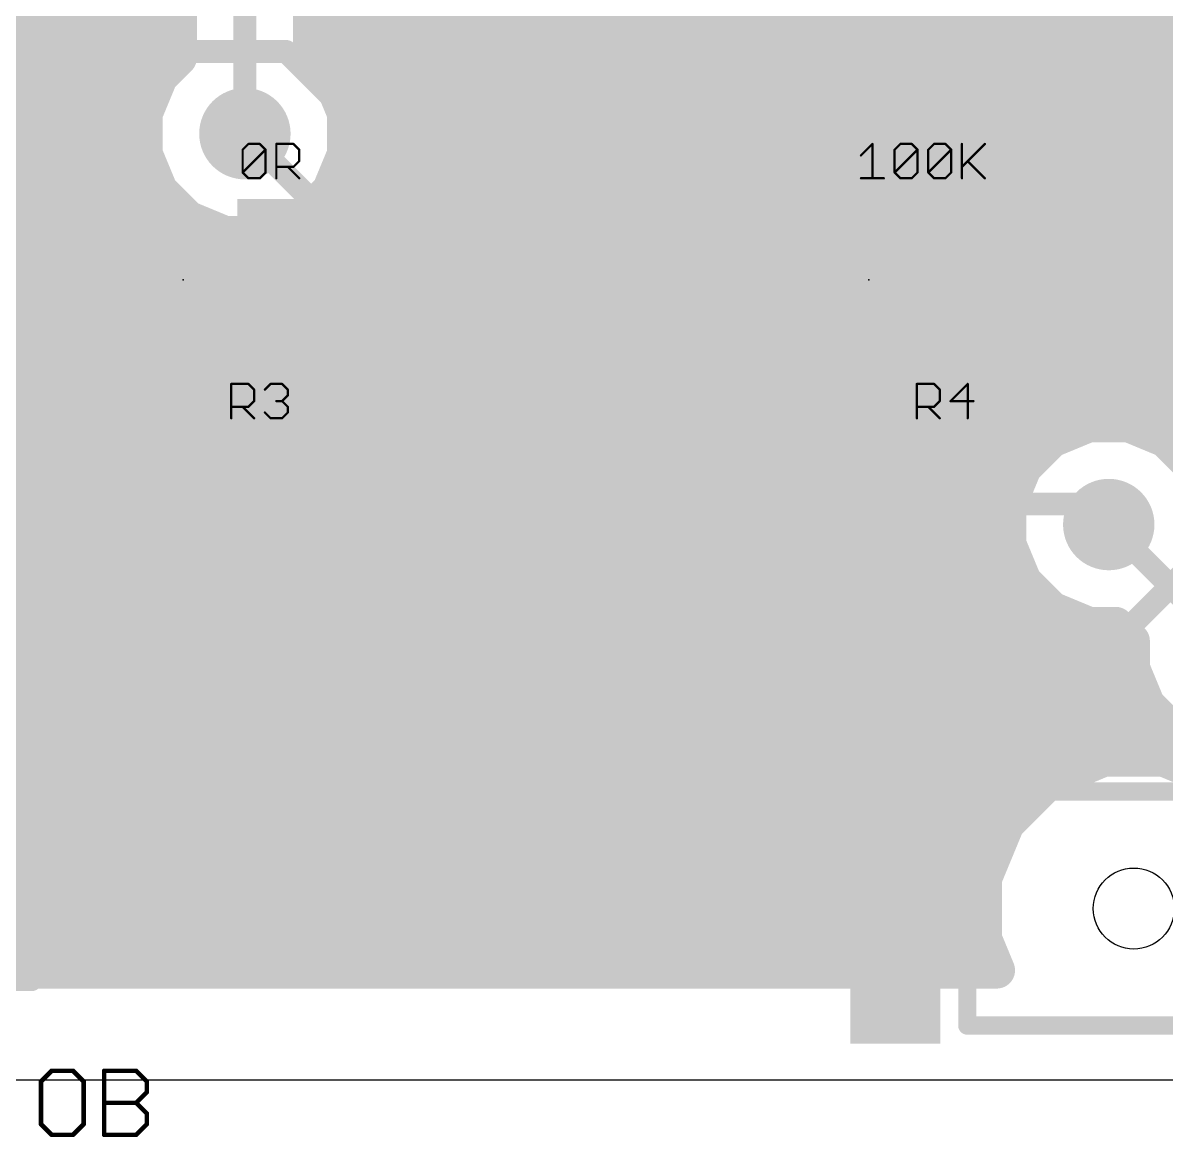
# Model space of a CAD drawing. Extents: x -9 to 55.5, y -1.4 to 36.5.
# Drawn here: x 9.65 to 22.35, y -0.64 to 11.75 of the extents above; entities that cross this region are included whole.
import ezdxf

# ---------------------------------------------------------------- set-up
doc = ezdxf.new("R2010")
doc.units = 0
for name, color, linetype in [('1', 22, 'CONTINUOUS'), ('16', 175, 'CONTINUOUS'), ('18', 82, 'CONTINUOUS'), ('20', 7, 'CONTINUOUS'), ('21', 253, 'CONTINUOUS'), ('23', 7, 'CONTINUOUS'), ('25', 253, 'CONTINUOUS'), ('27', 253, 'CONTINUOUS')]:
    doc.layers.add(name, color=color, linetype=linetype)

# ---------------------------------------------------------------- blocks, each defined once
blk = doc.blocks.new('RECT')
blk.add_solid([(-0.5, -0.5), (0.5, -0.5), (-0.5, 0.5), (0.5, 0.5)])
blk = doc.blocks.new('ROUNDV')
at = {"const_width": 0.5}
blk.add_lwpolyline([(0, -0.25, 1), (0, 0.25, 1), (0, -0.25)], format="xyb", dxfattribs=at)

msp = doc.modelspace()

# ---------------------------------------------------------------- linework, layer by layer
at = {"layer": '1'}
for points, const_width in [([(20.3454, 13.716), (20.3454, 8.9154)], 0.254), ([(6.1722, 11.43), (12.573, 11.43)], 0.254), ([(12.573, 11.43), (15.0876, 8.9154)], 0.254), ([(12.1158, 10.5156), (12.8016, 9.8298)], 0.254), ([(12.8016, 9.8298), (12.8016, 8.9154)], 0.254), ([(7.5438, 8.9154), (9.8298, 8.9154)], 0.254), ([(9.8298, 8.9154), (10.03, 8.89)], 0.254), ([(12.8016, 8.9154), (12.83, 8.89)], 0.254), ([(15.0876, 8.9154), (17.6022, 8.9154)], 0.254), ([(17.6022, 8.9154), (17.65, 8.89)], 0.254), ([(20.3454, 8.9154), (20.45, 8.89)], 0.254), ([(30.6324, 7.5438), (8.2296, 7.5438)], 0.254), ([(21.4884, 6.4008), (5.4864, 6.4008)], 0.254), ([(21.717, 6.1722), (21.4884, 6.4008)], 0.254), ([(23.0886, 6.1722), (21.2598, 4.3434)], 0.254), ([(8.2822, 5.6642), (20.7177, 5.6642)], 0.4064), ([(20.7177, 5.6642), (20.7695, 5.5391)], 0.4064), ([(20.7695, 5.5391), (20.7941, 5.5146)], 0.4064), ([(20.5497, 5.4218), (20.3782, 5.2503)], 0.4064), ([(20.7737, 5.5146), (20.5497, 5.4218)], 0.4064), ([(20.7941, 5.5146), (20.7737, 5.5146)], 0.4064), ([(8.2822, 5.2832), (20.4111, 5.2832)], 0.4064), ([(20.3782, 5.2503), (20.2854, 5.0263)], 0.4064), ([(20.2854, 5.0263), (20.2854, 3.8267)], 0.4064), ([(8.2822, 4.8768), (20.2854, 4.8768)], 0.4064), ([(8.2822, 4.4704), (20.2854, 4.4704)], 0.4064), ([(21.2598, 4.3434), (21.245, 4.155)], 0.254), ([(8.7772, 4.064), (20.2854, 4.064)], 0.4064), ([(18.7237, 4.0146), (18.4997, 3.9218)], 0.4064), ([(19.9663, 4.0146), (18.7237, 4.0146)], 0.4064), ([(20.1903, 3.9218), (19.9663, 4.0146)], 0.4064), ([(10.1468, 3.9472), (9.3898, 3.9472)], 0.4064), ([(10.1468, 2.7432), (10.1468, 3.9472)], 0.4064), ([(11.3102, 3.9472), (10.5532, 3.9472)], 0.4064), ([(10.5532, 3.9472), (10.5532, 2.7432)], 0.4064), ([(11.4265, 3.916), (11.3102, 3.9472)], 0.4064), ([(11.5307, 3.8559), (11.4265, 3.916)], 0.4064), ([(18.4997, 3.9218), (18.3282, 3.7503)], 0.4064), ([(20.2854, 3.8267), (20.1903, 3.9218)], 0.4064), ([(11.6159, 3.7707), (11.5307, 3.8559)], 0.4064), ([(11.676, 3.6665), (11.6159, 3.7707)], 0.4064), ([(18.3282, 3.7503), (18.2354, 3.5263)], 0.4064), ([(10.1468, 3.6576), (10.5532, 3.6576)], 0.4064), ([(11.7072, 3.5502), (11.676, 3.6665)], 0.4064), ([(11.6784, 3.6576), (18.2898, 3.6576)], 0.4064), ([(11.7072, 2.7432), (11.7072, 3.5502)], 0.4064), ([(18.2354, 3.5263), (18.2354, 2.4837)], 0.4064), ([(10.1468, 3.2512), (10.5532, 3.2512)], 0.4064), ([(11.7072, 3.2512), (18.2354, 3.2512)], 0.4064), ([(10.1468, 2.8448), (10.5532, 2.8448)], 0.4064), ([(10.5532, 2.7432), (10.1468, 2.7432)], 0.4064), ([(10.5532, 2.3368), (10.5532, 2.7432)], 0.4064), ([(10.5532, 2.7432), (11.7072, 2.7432)], 0.4064), ([(11.7072, 2.8448), (18.2354, 2.8448)], 0.4064), ([(18.2354, 2.4837), (18.3282, 2.2597)], 0.4064), ([(10.5532, 2.4384), (18.2542, 2.4384)], 0.4064), ([(11.7072, 2.3368), (10.5532, 2.3368)], 0.4064), ([(11.7072, 1.5298), (11.7072, 2.3368)], 0.4064), ([(18.3282, 2.2597), (18.4997, 2.0882)], 0.4064), ([(20.1903, 2.0882), (20.3258, 2.2237)], 0.4064), ([(20.3258, 2.2237), (20.3258, 1.5863)], 0.4064), ([(18.4997, 2.0882), (18.7237, 1.9954)], 0.4064), ([(19.9663, 1.9954), (20.1903, 2.0882)], 0.4064), ([(11.7072, 2.032), (18.6354, 2.032)], 0.4064), ([(18.7237, 1.9954), (19.9663, 1.9954)], 0.4064), ([(20.0546, 2.032), (20.3258, 2.032)], 0.4064), ([(18.4997, 1.7218), (18.3282, 1.5503)], 0.4064), ([(18.7237, 1.8146), (18.4997, 1.7218)], 0.4064), ([(19.9663, 1.8146), (18.7237, 1.8146)], 0.4064), ([(20.1903, 1.7218), (19.9663, 1.8146)], 0.4064), ([(20.3258, 1.5863), (20.1903, 1.7218)], 0.4064), ([(11.7072, 1.6256), (18.4035, 1.6256)], 0.4064), ([(20.2865, 1.6256), (20.3258, 1.6256)], 0.4064), ([(11.676, 1.4135), (11.7072, 1.5298)], 0.4064), ([(18.3282, 1.5503), (18.2354, 1.3263)], 0.4064), ([(11.6159, 1.3093), (11.676, 1.4135)], 0.4064), ([(18.2354, 1.3263), (18.2354, 1.2192)], 0.4064), ([(11.5221, 1.2192), (11.5307, 1.2241)], 0.4064), ([(18.2354, 1.2192), (11.5221, 1.2192)], 0.4064), ([(11.5221, 1.2192), (18.2354, 1.2192)], 0.4064), ([(11.5307, 1.2241), (11.6159, 1.3093)], 0.4064)]:
    msp.add_lwpolyline(points, dxfattribs=dict(at, const_width=const_width))
for points, const_width in [([(12.6179, 11.4749, 1), (12.5281, 11.3851)], 0.127), ([(12.573, 11.3665, 1), (12.573, 11.4935)], 0.127), ([(12.1607, 10.5605, 1), (12.0709, 10.4707)], 0.127), ([(12.8651, 9.8298, 1), (12.7381, 9.8298)], 0.127), ([(12.7567, 9.7849, 1), (12.8465, 9.8747)], 0.127), ([(9.8378, 8.9784, 1), (9.8218, 8.8524)], 0.127), ([(9.8298, 8.8519, 1), (9.8298, 8.9789)], 0.127), ([(12.8439, 8.9627, 1), (12.7593, 8.8681)], 0.127), ([(15.0876, 8.9789, 1), (15.0876, 8.8519)], 0.127), ([(15.0427, 8.8705, 1), (15.1325, 8.9603)], 0.127), ([(17.632, 8.9715, 1), (17.5724, 8.8593)], 0.127), ([(17.6022, 8.8519, 1), (17.6022, 8.9789)], 0.127), ([(20.3604, 8.9771, 1), (20.3304, 8.8537)], 0.127), ([(10.022, 8.827, 1), (10.038, 8.953)], 0.127), ([(12.7381, 8.9154, 1), (12.8651, 8.9154)], 0.127), ([(12.7877, 8.8427, 1), (12.8723, 8.9373)], 0.127), ([(17.6202, 8.8339, 1), (17.6798, 8.9461)], 0.127), ([(20.2819, 8.9154, 1), (20.4089, 8.9154)], 0.127), ([(20.435, 8.8283, 1), (20.465, 8.9517)], 0.127), ([(21.5333, 6.4457, 1), (21.4435, 6.3559)], 0.127), ([(21.4884, 6.3373, 1), (21.4884, 6.4643)], 0.127), ([(21.6721, 6.1273, 1), (21.7619, 6.2171)], 0.127), ([(20.8116, 5.7031, 1), (20.6239, 5.6253)], 0.2032), ([(20.7177, 5.5626, 1), (20.7177, 5.7658)], 0.2032), ([(20.8414, 5.611, 1), (20.6977, 5.4673)], 0.2032), ([(20.5108, 5.5157, 1), (20.5886, 5.3279)], 0.2032), ([(20.6215, 5.3499, 1), (20.4778, 5.4936)], 0.2032), ([(20.7737, 5.6162, 1), (20.7737, 5.413)], 0.2032), ([(20.6757, 5.5002, 1), (20.8634, 5.578)], 0.2032), ([(20.7222, 5.4428, 1), (20.8659, 5.5864)], 0.2032), ([(20.8126, 5.4207, 1), (20.7349, 5.6085)], 0.2032), ([(20.7941, 5.413, 1), (20.7941, 5.6162)], 0.2032), ([(20.4111, 5.1816, 1), (20.4111, 5.3848)], 0.2032), ([(20.3064, 5.3222, 1), (20.45, 5.1785)], 0.2032), ([(20.4721, 5.2114, 1), (20.2843, 5.2892)], 0.2032), ([(20.387, 5.0263, 1), (20.1838, 5.0263)], 0.2032), ([(20.1915, 5.0651, 1), (20.3793, 4.9874)], 0.2032), ([(20.2854, 4.7752, 1), (20.2854, 4.9784)], 0.2032), ([(20.2854, 4.3688, 1), (20.2854, 4.572)], 0.2032), ([(21.2149, 4.3883, 1), (21.3047, 4.2985)], 0.127), ([(21.3231, 4.3384, 1), (21.1965, 4.3484)], 0.127), ([(18.7237, 4.1162, 1), (18.7237, 3.913)], 0.2032), ([(18.7626, 3.9207, 1), (18.6849, 4.1085)], 0.2032), ([(20.0051, 4.1085, 1), (19.9274, 3.9207)], 0.2032), ([(19.9663, 3.913, 1), (19.9663, 4.1162)], 0.2032), ([(20.2854, 3.9624, 1), (20.2854, 4.1656)], 0.2032), ([(21.1817, 4.16, 1), (21.3083, 4.15)], 0.127), ([(10.2484, 3.9472, 1), (10.0452, 3.9472)], 0.2032), ([(10.1468, 3.8456, 1), (10.1468, 4.0488)], 0.2032), ([(10.5532, 4.0488, 1), (10.5532, 3.8456)], 0.2032), ([(10.6548, 3.9472, 1), (10.4516, 3.9472)], 0.2032), ([(11.3365, 4.0453, 1), (11.2839, 3.8491)], 0.2032), ([(11.3102, 3.8456, 1), (11.3102, 4.0488)], 0.2032), ([(11.4773, 4.004, 1), (11.3757, 3.8281)], 0.2032), ([(11.4002, 3.8179, 1), (11.4528, 4.0142)], 0.2032), ([(18.4608, 4.0157, 1), (18.5386, 3.8279)], 0.2032), ([(18.5715, 3.8499, 1), (18.4278, 3.9936)], 0.2032), ([(20.2622, 3.9936, 1), (20.1185, 3.8499)], 0.2032), ([(20.1514, 3.8279, 1), (20.2292, 4.0157)], 0.2032), ([(11.6026, 3.9277, 1), (11.4589, 3.784)], 0.2032), ([(11.4799, 3.7679, 1), (11.5815, 3.9438)], 0.2032), ([(11.7038, 3.8215, 1), (11.5279, 3.7199)], 0.2032), ([(11.544, 3.6989, 1), (11.6877, 3.8426)], 0.2032), ([(18.4221, 3.7114, 1), (18.2343, 3.7892)], 0.2032), ([(20.2136, 3.7549, 1), (20.3572, 3.8985)], 0.2032), ([(10.1468, 3.7592, 1), (10.1468, 3.556)], 0.2032), ([(10.5532, 3.556, 1), (10.5532, 3.7592)], 0.2032), ([(11.7742, 3.6928, 1), (11.5779, 3.6402)], 0.2032), ([(11.6784, 3.7592, 1), (11.6784, 3.556)], 0.2032), ([(11.5881, 3.6157, 1), (11.764, 3.7173)], 0.2032), ([(18.2564, 3.8222, 1), (18.4, 3.6785)], 0.2032), ([(18.2898, 3.556, 1), (18.2898, 3.7592)], 0.2032), ([(20.1838, 3.8267, 1), (20.387, 3.8267)], 0.2032), ([(11.8088, 3.5502, 1), (11.6056, 3.5502)], 0.2032), ([(18.337, 3.5263, 1), (18.1338, 3.5263)], 0.2032), ([(11.6091, 3.5239, 1), (11.8053, 3.5765)], 0.2032), ([(18.1415, 3.5651, 1), (18.3293, 3.4874)], 0.2032), ([(10.1468, 3.3528, 1), (10.1468, 3.1496)], 0.2032), ([(10.5532, 3.1496, 1), (10.5532, 3.3528)], 0.2032), ([(11.7072, 3.3528, 1), (11.7072, 3.1496)], 0.2032), ([(18.2354, 3.1496, 1), (18.2354, 3.3528)], 0.2032), ([(10.1468, 2.9464, 1), (10.1468, 2.7432)], 0.2032), ([(10.1468, 2.8448, 1), (10.1468, 2.6416)], 0.2032), ([(10.6548, 2.7432, 1), (10.4516, 2.7432)], 0.2032), ([(10.5532, 2.8448, 1), (10.5532, 2.6416)], 0.2032), ([(10.5532, 2.7432, 1), (10.5532, 2.9464)], 0.2032), ([(10.5532, 2.6416, 1), (10.5532, 2.8448)], 0.2032), ([(11.7072, 2.9464, 1), (11.7072, 2.7432)], 0.2032), ([(11.7072, 2.6416, 1), (11.7072, 2.8448)], 0.2032), ([(18.2354, 2.7432, 1), (18.2354, 2.9464)], 0.2032), ([(10.0452, 2.7432, 1), (10.2484, 2.7432)], 0.2032), ([(10.4516, 2.7432, 1), (10.6548, 2.7432)], 0.2032), ([(11.6056, 2.7432, 1), (11.8088, 2.7432)], 0.2032), ([(18.3293, 2.5226, 1), (18.1415, 2.4449)], 0.2032), ([(10.5532, 2.54, 1), (10.5532, 2.3368)], 0.2032), ([(18.1338, 2.4837, 1), (18.337, 2.4837)], 0.2032), ([(18.2542, 2.3368, 1), (18.2542, 2.54)], 0.2032), ([(10.5532, 2.4384, 1), (10.5532, 2.2352)], 0.2032), ([(10.4516, 2.3368, 1), (10.6548, 2.3368)], 0.2032), ([(11.8088, 2.3368, 1), (11.6056, 2.3368)], 0.2032), ([(11.7072, 2.2352, 1), (11.7072, 2.4384)], 0.2032), ([(18.4, 2.3315, 1), (18.2564, 2.1878)], 0.2032), ([(20.4274, 2.2237, 1), (20.2242, 2.2237)], 0.2032), ([(20.3976, 2.1519, 1), (20.254, 2.2955)], 0.2032), ([(18.2343, 2.2208, 1), (18.4221, 2.2986)], 0.2032), ([(18.5386, 2.1821, 1), (18.4608, 1.9943)], 0.2032), ([(20.2292, 1.9943, 1), (20.1514, 2.1821)], 0.2032), ([(11.7072, 2.1336, 1), (11.7072, 1.9304)], 0.2032), ([(18.4278, 2.0164, 1), (18.5715, 2.16)], 0.2032), ([(18.7237, 2.097, 1), (18.7237, 1.8938)], 0.2032), ([(18.6354, 1.9304, 1), (18.6354, 2.1336)], 0.2032), ([(18.6849, 1.9015, 1), (18.7626, 2.0893)], 0.2032), ([(19.9274, 2.0893, 1), (20.0051, 1.9015)], 0.2032), ([(20.0546, 2.1336, 1), (20.0546, 1.9304)], 0.2032), ([(19.9663, 1.8938, 1), (19.9663, 2.097)], 0.2032), ([(20.1185, 2.16, 1), (20.2622, 2.0164)], 0.2032), ([(20.3258, 1.9304, 1), (20.3258, 2.1336)], 0.2032), ([(18.4608, 1.8157, 1), (18.5386, 1.6279)], 0.2032), ([(18.5715, 1.6499, 1), (18.4278, 1.7936)], 0.2032), ([(18.7237, 1.9162, 1), (18.7237, 1.713)], 0.2032), ([(18.7626, 1.7207, 1), (18.6849, 1.9085)], 0.2032), ([(20.0051, 1.9085, 1), (19.9274, 1.7207)], 0.2032), ([(19.9663, 1.713, 1), (19.9663, 1.9162)], 0.2032), ([(20.2622, 1.7936, 1), (20.1185, 1.6499)], 0.2032), ([(20.1514, 1.6279, 1), (20.2292, 1.8157)], 0.2032), ([(11.7072, 1.7272, 1), (11.7072, 1.524)], 0.2032), ([(18.4035, 1.524, 1), (18.4035, 1.7272)], 0.2032), ([(20.2865, 1.7272, 1), (20.2865, 1.524)], 0.2032), ([(20.3258, 1.524, 1), (20.3258, 1.7272)], 0.2032), ([(11.8053, 1.5035, 1), (11.6091, 1.5561)], 0.2032), ([(18.2564, 1.6222, 1), (18.4, 1.4785)], 0.2032), ([(18.4221, 1.5114, 1), (18.2343, 1.5892)], 0.2032), ([(20.2242, 1.5863, 1), (20.4274, 1.5863)], 0.2032), ([(20.254, 1.5145, 1), (20.3976, 1.6581)], 0.2032), ([(11.5779, 1.4398, 1), (11.7742, 1.3872)], 0.2032), ([(11.764, 1.3627, 1), (11.5881, 1.4643)], 0.2032), ([(11.6056, 1.5298, 1), (11.8088, 1.5298)], 0.2032), ([(18.337, 1.3263, 1), (18.1338, 1.3263)], 0.2032), ([(11.5221, 1.3208, 1), (11.5221, 1.1176)], 0.2032), ([(11.5221, 1.3208, 1), (11.5221, 1.1176)], 0.2032), ([(11.4714, 1.3072, 1), (11.5729, 1.1312)], 0.2032), ([(11.5815, 1.1361, 1), (11.4799, 1.3121)], 0.2032), ([(11.5279, 1.3601, 1), (11.7038, 1.2585)], 0.2032), ([(11.6877, 1.2374, 1), (11.544, 1.3811)], 0.2032), ([(18.1415, 1.3651, 1), (18.3293, 1.2874)], 0.2032), ([(18.2354, 1.1176, 1), (18.2354, 1.3208)], 0.2032), ([(18.2354, 1.1176, 1), (18.2354, 1.3208)], 0.2032), ([(11.4589, 1.296, 1), (11.6026, 1.1523)], 0.2032), ([(18.1338, 1.2192, 1), (18.337, 1.2192)], 0.2032)]:
    msp.add_lwpolyline(points, format="xyb", dxfattribs=dict(at, const_width=const_width))
at = {"layer": '16'}
for points, const_width in [([(11.3792, 25.0639), (11.3792, 11.3595)], 0.4064), ([(12.1158, 24.9174), (12.1158, 10.5156)], 0.254), ([(12.8524, 11.3595), (12.8524, 24.6123)], 0.4064), ([(1.2192, 11.7856), (11.3792, 11.7856)], 0.4064), ([(12.8524, 11.7856), (54.3308, 11.7856)], 0.4064), ([(1.2192, 11.3792), (11.3792, 11.3792)], 0.4064), ([(12.8524, 11.3792), (54.3308, 11.3792)], 0.4064), ([(11.3792, 11.3595), (11.1683, 11.1487)], 0.4064), ([(13.0633, 11.1487), (12.8524, 11.3595)], 0.4064), ([(11.1683, 11.1487), (10.9982, 10.7379)], 0.4064), ([(13.2334, 10.7379), (13.0633, 11.1487)], 0.4064), ([(1.2192, 10.9728), (11.0955, 10.9728)], 0.4064), ([(13.1361, 10.9728), (54.3308, 10.9728)], 0.4064), ([(10.9982, 10.7379), (10.9982, 10.2933)], 0.4064), ([(13.2334, 10.2933), (13.2334, 10.7379)], 0.4064), ([(1.2192, 10.5664), (10.9982, 10.5664)], 0.4064), ([(13.2334, 10.5664), (54.3308, 10.5664)], 0.4064), ([(10.9982, 10.2933), (11.1683, 9.8825)], 0.4064), ([(13.0633, 9.8825), (13.2334, 10.2933)], 0.4064), ([(1.2192, 10.16), (11.0534, 10.16)], 0.4064), ([(13.1782, 10.16), (54.3308, 10.16)], 0.4064), ([(11.1683, 9.8825), (11.4827, 9.5681)], 0.4064), ([(12.7489, 9.5681), (13.0633, 9.8825)], 0.4064), ([(1.2192, 9.7536), (11.2973, 9.7536)], 0.4064), ([(12.9343, 9.7536), (54.3308, 9.7536)], 0.4064), ([(11.4827, 9.5681), (11.8935, 9.398)], 0.4064), ([(12.3381, 9.398), (12.7489, 9.5681)], 0.4064), ([(1.2192, 9.3472), (54.3308, 9.3472)], 0.4064), ([(11.8935, 9.398), (12.3381, 9.398)], 0.4064), ([(1.2192, 8.9408), (54.3308, 8.9408)], 0.4064), ([(1.2192, 8.5344), (54.3308, 8.5344)], 0.4064), ([(1.2192, 8.128), (54.3308, 8.128)], 0.4064), ([(1.2192, 7.7216), (54.3308, 7.7216)], 0.4064), ([(1.2192, 7.3152), (54.3308, 7.3152)], 0.4064), ([(21.4947, 7.2898), (21.0839, 7.1197)], 0.4064), ([(21.9393, 7.2898), (21.4947, 7.2898)], 0.4064), ([(22.3501, 7.1197), (21.9393, 7.2898)], 0.4064), ([(21.0839, 7.1197), (20.7695, 6.8053)], 0.4064), ([(22.6645, 6.8053), (22.3501, 7.1197)], 0.4064), ([(1.2192, 6.9088), (20.8731, 6.9088)], 0.4064), ([(20.7695, 6.8053), (20.5994, 6.3945)], 0.4064), ([(1.2192, 6.5024), (20.6441, 6.5024)], 0.4064), ([(20.5994, 6.3945), (20.5994, 5.9499)], 0.4064), ([(1.2192, 6.096), (20.5994, 6.096)], 0.4064), ([(23.0886, 4.8006), (21.717, 6.1722)], 0.254), ([(20.5994, 5.9499), (20.7695, 5.5391)], 0.4064), ([(1.2192, 5.6896), (20.7072, 5.6896)], 0.4064), ([(20.7695, 5.5391), (21.0839, 5.2247)], 0.4064), ([(1.2192, 5.2832), (21.0255, 5.2832)], 0.4064), ([(21.0839, 5.2247), (21.4947, 5.0546)], 0.4064), ([(21.4947, 5.0546), (21.7929, 5.0546)], 0.4064), ([(21.7929, 5.0546), (21.971, 4.8765)], 0.4064), ([(1.2192, 4.8768), (21.9707, 4.8768)], 0.4064), ([(21.971, 4.8765), (21.971, 4.5783)], 0.4064), ([(21.971, 4.5783), (22.1411, 4.1675)], 0.4064), ([(1.2192, 4.4704), (22.0157, 4.4704)], 0.4064), ([(22.1411, 4.1675), (22.4555, 3.8531)], 0.4064), ([(1.2192, 4.064), (22.2447, 4.064)], 0.4064), ([(22.4555, 3.8531), (22.8663, 3.683)], 0.4064), ([(1.2192, 3.6576), (54.3308, 3.6576)], 0.4064), ([(21.663, 3.5742), (21.0495, 3.3201)], 0.4064), ([(22.327, 3.5742), (21.663, 3.5742)], 0.4064), ([(22.9405, 3.3201), (22.327, 3.5742)], 0.4064), ([(1.2192, 3.2512), (20.9806, 3.2512)], 0.4064), ([(21.0495, 3.3201), (20.5799, 2.8505)], 0.4064), ([(20.5799, 2.8505), (20.3258, 2.237)], 0.4064), ([(1.2192, 2.8448), (20.5776, 2.8448)], 0.4064), ([(1.2192, 2.4384), (20.4092, 2.4384)], 0.4064), ([(20.3258, 2.237), (20.3258, 1.573)], 0.4064), ([(1.2192, 2.032), (20.3258, 2.032)], 0.4064), ([(1.2192, 1.6256), (20.3258, 1.6256)], 0.4064), ([(20.3258, 1.573), (20.4723, 1.2192)], 0.4064), ([(20.4723, 1.2192), (1.2192, 1.2192)], 0.4064), ([(1.2192, 1.2192), (20.4723, 1.2192)], 0.4064)]:
    msp.add_lwpolyline(points, dxfattribs=dict(at, const_width=const_width))
for points, const_width in [([(11.3792, 11.684, 1), (11.3792, 11.8872)], 0.2032), ([(12.8524, 11.8872, 1), (12.8524, 11.684)], 0.2032), ([(11.3792, 11.2776, 1), (11.3792, 11.4808)], 0.2032), ([(12.8524, 11.4808, 1), (12.8524, 11.2776)], 0.2032), ([(11.2776, 11.3595, 1), (11.4808, 11.3595)], 0.2032), ([(11.451, 11.2877, 1), (11.3074, 11.4314)], 0.2032), ([(12.9242, 11.4314, 1), (12.7806, 11.2877)], 0.2032), ([(12.7508, 11.3595, 1), (12.954, 11.3595)], 0.2032), ([(11.0965, 11.2205, 1), (11.2402, 11.0768)], 0.2032), ([(11.2622, 11.1098, 1), (11.0745, 11.1875)], 0.2032), ([(13.1571, 11.1875, 1), (12.9694, 11.1098)], 0.2032), ([(12.9914, 11.0768, 1), (13.1351, 11.2205)], 0.2032), ([(11.0955, 10.8712, 1), (11.0955, 11.0744)], 0.2032), ([(13.1361, 11.0744, 1), (13.1361, 10.8712)], 0.2032), ([(11.0998, 10.7379, 1), (10.8966, 10.7379)], 0.2032), ([(13.335, 10.7379, 1), (13.1318, 10.7379)], 0.2032), ([(10.9043, 10.7768, 1), (11.0921, 10.699)], 0.2032), ([(13.1395, 10.699, 1), (13.3273, 10.7768)], 0.2032), ([(10.9982, 10.4648, 1), (10.9982, 10.668)], 0.2032), ([(13.2334, 10.668, 1), (13.2334, 10.4648)], 0.2032), ([(12.0523, 10.5156, 1), (12.1793, 10.5156)], 0.127), ([(11.0921, 10.3322, 1), (10.9043, 10.2544)], 0.2032), ([(13.3273, 10.2544, 1), (13.1395, 10.3322)], 0.2032), ([(10.8966, 10.2933, 1), (11.0998, 10.2933)], 0.2032), ([(11.0534, 10.0584, 1), (11.0534, 10.2616)], 0.2032), ([(13.1782, 10.2616, 1), (13.1782, 10.0584)], 0.2032), ([(13.1318, 10.2933, 1), (13.335, 10.2933)], 0.2032), ([(11.2402, 9.9544, 1), (11.0965, 9.8107)], 0.2032), ([(13.1351, 9.8107, 1), (12.9914, 9.9544)], 0.2032), ([(11.0745, 9.8436, 1), (11.2622, 9.9214)], 0.2032), ([(11.2973, 9.652, 1), (11.2973, 9.8552)], 0.2032), ([(12.9343, 9.8552, 1), (12.9343, 9.652)], 0.2032), ([(12.9694, 9.9214, 1), (13.1571, 9.8436)], 0.2032), ([(11.5216, 9.662, 1), (11.4438, 9.4743)], 0.2032), ([(11.4109, 9.4963, 1), (11.5546, 9.64)], 0.2032), ([(12.677, 9.64, 1), (12.8207, 9.4963)], 0.2032), ([(12.7877, 9.4743, 1), (12.71, 9.662)], 0.2032), ([(11.8935, 9.4996, 1), (11.8935, 9.2964)], 0.2032), ([(11.8546, 9.3041, 1), (11.9324, 9.4919)], 0.2032), ([(12.2992, 9.4919, 1), (12.377, 9.3041)], 0.2032), ([(12.3381, 9.2964, 1), (12.3381, 9.4996)], 0.2032), ([(21.4947, 7.3914, 1), (21.4947, 7.1882)], 0.2032), ([(21.5336, 7.1959, 1), (21.4558, 7.3837)], 0.2032), ([(21.9782, 7.3837, 1), (21.9004, 7.1959)], 0.2032), ([(21.9393, 7.1882, 1), (21.9393, 7.3914)], 0.2032), ([(21.045, 7.2135, 1), (21.1228, 7.0258)], 0.2032), ([(21.1558, 7.0478, 1), (21.0121, 7.1915)], 0.2032), ([(22.4219, 7.1915, 1), (22.2782, 7.0478)], 0.2032), ([(22.3112, 7.0258, 1), (22.3889, 7.2135)], 0.2032), ([(20.8634, 6.7664, 1), (20.6757, 6.8441)], 0.2032), ([(20.8731, 6.8072, 1), (20.8731, 7.0104)], 0.2032), ([(20.6977, 6.8771, 1), (20.8414, 6.7334)], 0.2032), ([(20.6441, 6.4008, 1), (20.6441, 6.604)], 0.2032), ([(20.701, 6.3945, 1), (20.4978, 6.3945)], 0.2032), ([(20.5055, 6.4334, 1), (20.6933, 6.3556)], 0.2032), ([(20.5994, 5.9944, 1), (20.5994, 6.1976)], 0.2032), ([(21.7619, 6.2171, 1), (21.6721, 6.1273)], 0.127), ([(20.6933, 5.9888, 1), (20.5055, 5.911)], 0.2032), ([(20.4978, 5.9499, 1), (20.701, 5.9499)], 0.2032), ([(20.7072, 5.588, 1), (20.7072, 5.7912)], 0.2032), ([(20.8414, 5.611, 1), (20.6977, 5.4673)], 0.2032), ([(20.6757, 5.5002, 1), (20.8634, 5.578)], 0.2032), ([(21.0255, 5.1816, 1), (21.0255, 5.3848)], 0.2032), ([(21.1228, 5.3186, 1), (21.045, 5.1309)], 0.2032), ([(21.0121, 5.1529, 1), (21.1558, 5.2966)], 0.2032), ([(21.4947, 5.1562, 1), (21.4947, 4.953)], 0.2032), ([(21.4558, 4.9607, 1), (21.5336, 5.1485)], 0.2032), ([(21.8647, 5.1264, 1), (21.721, 4.9828)], 0.2032), ([(21.7929, 4.953, 1), (21.7929, 5.1562)], 0.2032), ([(22.0726, 4.8765, 1), (21.8694, 4.8765)], 0.2032), ([(21.8992, 4.8046, 1), (22.0428, 4.9483)], 0.2032), ([(21.9707, 4.7752, 1), (21.9707, 4.9784)], 0.2032), ([(22.0649, 4.6172, 1), (21.8771, 4.5394)], 0.2032), ([(21.8694, 4.5783, 1), (22.0726, 4.5783)], 0.2032), ([(22.0157, 4.3688, 1), (22.0157, 4.572)], 0.2032), ([(22.213, 4.2394, 1), (22.0693, 4.0957)], 0.2032), ([(22.0473, 4.1286, 1), (22.235, 4.2064)], 0.2032), ([(22.2447, 3.9624, 1), (22.2447, 4.1656)], 0.2032), ([(22.4944, 3.947, 1), (22.4166, 3.7593)], 0.2032), ([(22.3837, 3.7813, 1), (22.5274, 3.925)], 0.2032), ([(21.663, 3.6758, 1), (21.663, 3.4726)], 0.2032), ([(21.7019, 3.4803, 1), (21.6241, 3.6681)], 0.2032), ([(22.3659, 3.6681, 1), (22.2881, 3.4803)], 0.2032), ([(22.327, 3.4726, 1), (22.327, 3.6758)], 0.2032), ([(21.0106, 3.4139, 1), (21.0884, 3.2262)], 0.2032), ([(21.1213, 3.2482, 1), (20.9776, 3.3919)], 0.2032), ([(20.9806, 3.1496, 1), (20.9806, 3.3528)], 0.2032), ([(20.6738, 2.8116, 1), (20.4861, 2.8894)], 0.2032), ([(20.5081, 2.9224, 1), (20.6518, 2.7787)], 0.2032), ([(20.5776, 2.7432, 1), (20.5776, 2.9464)], 0.2032), ([(20.4092, 2.3368, 1), (20.4092, 2.54)], 0.2032), ([(20.4274, 2.237, 1), (20.2242, 2.237)], 0.2032), ([(20.2319, 2.2759, 1), (20.4197, 2.1981)], 0.2032), ([(20.3258, 1.9304, 1), (20.3258, 2.1336)], 0.2032), ([(20.3258, 1.524, 1), (20.3258, 1.7272)], 0.2032), ([(20.4197, 1.6119, 1), (20.2319, 1.5341)], 0.2032), ([(20.2242, 1.573, 1), (20.4274, 1.573)], 0.2032), ([(20.4723, 1.1176, 1), (20.4723, 1.3208)], 0.2032), ([(20.4723, 1.1176, 1), (20.4723, 1.3208)], 0.2032), ([(20.3785, 1.1803, 1), (20.5662, 1.2581)], 0.2032)]:
    msp.add_lwpolyline(points, format="xyb", dxfattribs=dict(at, const_width=const_width))
at = {"layer": '20'}
msp.add_line((0, 0), (55.55, 0), dxfattribs=at)
msp.add_circle((21.995, 1.905), 0.45, dxfattribs=at)
at = {"layer": '21', "const_width": 0.2032}
for points in [[(9.75, 5.39), (8.55, 5.39)], [(9.75, 3.79), (9.75, 5.39)], [(20.145, 3.205), (20.145, 0.605)], [(26.845, 3.205), (20.145, 3.205)], [(2.95, 1.09), (9.75, 1.09)], [(20.145, 0.605), (26.845, 0.605)]]:
    msp.add_lwpolyline(points, dxfattribs=at)
at = {"layer": '21', "const_width": 0.1016}
for points in [[(9.8008, 5.39, 1), (9.6992, 5.39)], [(9.75, 5.3392, 1), (9.75, 5.4408)], [(9.6992, 3.79, 1), (9.8008, 3.79)], [(20.1958, 3.205, 1), (20.0942, 3.205)], [(20.145, 3.2558, 1), (20.145, 3.1542)], [(9.75, 1.0392, 1), (9.75, 1.1408)], [(20.145, 0.6558, 1), (20.145, 0.5542)], [(20.0942, 0.605, 1), (20.1958, 0.605)]]:
    msp.add_lwpolyline(points, format="xyb", dxfattribs=at)
at = {"layer": '23'}
for p in [(11.43, 8.89), (19.05, 8.89)]:
    msp.add_point(p, dxfattribs=at)
at = {"layer": '25', "const_width": 0.0254}
for points in [[(11.9643, 7.3533), (11.9643, 7.7346)], [(11.9643, 7.7346), (12.1549, 7.7346)], [(12.1549, 7.7346), (12.2185, 7.6711)], [(12.2185, 7.6711), (12.2185, 7.544)], [(12.3385, 7.6711), (12.402, 7.7346)], [(12.402, 7.7346), (12.5292, 7.7346)], [(12.5292, 7.7346), (12.5927, 7.6711)], [(12.5927, 7.6711), (12.5927, 7.6075)], [(19.5843, 7.3533), (19.5843, 7.7346)], [(19.5843, 7.7346), (19.7749, 7.7346)], [(19.7749, 7.7346), (19.8385, 7.6711)], [(19.8385, 7.6711), (19.8385, 7.544)], [(20.1492, 7.7346), (19.9585, 7.544)], [(20.1492, 7.3533), (20.1492, 7.7346)], [(12.2185, 7.544), (12.1549, 7.4804)], [(12.5292, 7.544), (12.4656, 7.544)], [(12.5927, 7.6075), (12.5292, 7.544)], [(12.5292, 7.544), (12.5927, 7.4804)], [(19.8385, 7.544), (19.7749, 7.4804)], [(19.9585, 7.544), (20.2127, 7.544)], [(12.1549, 7.4804), (11.9643, 7.4804)], [(12.0914, 7.4804), (12.2185, 7.3533)], [(12.402, 7.3533), (12.3385, 7.4169)], [(12.5927, 7.4169), (12.5292, 7.3533)], [(12.5927, 7.4804), (12.5927, 7.4169)], [(19.7749, 7.4804), (19.5843, 7.4804)], [(19.7114, 7.4804), (19.8385, 7.3533)], [(12.5292, 7.3533), (12.402, 7.3533)]]:
    msp.add_lwpolyline(points, dxfattribs=at)
at = {"layer": '25', "const_width": 0.0127}
for points in [[(11.9706, 7.7346, 1), (11.9579, 7.7346)], [(11.9643, 7.741, 1), (11.9643, 7.7283)], [(12.1594, 7.7391, 1), (12.1505, 7.7301)], [(12.1549, 7.7283, 1), (12.1549, 7.741)], [(12.2248, 7.6711, 1), (12.2122, 7.6711)], [(12.214, 7.6666, 1), (12.223, 7.6756)], [(12.334, 7.6756, 1), (12.343, 7.6666)], [(12.402, 7.741, 1), (12.402, 7.7283)], [(12.4065, 7.7301, 1), (12.3976, 7.7391)], [(12.5336, 7.7391, 1), (12.5247, 7.7301)], [(12.5292, 7.7283, 1), (12.5292, 7.741)], [(12.5991, 7.6711, 1), (12.5864, 7.6711)], [(12.5882, 7.6666, 1), (12.5972, 7.6756)], [(19.5906, 7.7346, 1), (19.5779, 7.7346)], [(19.5843, 7.741, 1), (19.5843, 7.7283)], [(19.7794, 7.7391, 1), (19.7705, 7.7301)], [(19.7749, 7.7283, 1), (19.7749, 7.741)], [(19.8449, 7.6711, 1), (19.8321, 7.6711)], [(19.834, 7.6666, 1), (19.843, 7.6756)], [(20.1555, 7.7346, 1), (20.1428, 7.7346)], [(20.1536, 7.7301, 1), (20.1447, 7.7391)], [(12.2122, 7.544, 1), (12.2248, 7.544)], [(12.223, 7.5395, 1), (12.214, 7.5485)], [(12.4656, 7.5503, 1), (12.4656, 7.5376)], [(12.5336, 7.5485, 1), (12.5247, 7.5395)], [(12.5247, 7.5485, 1), (12.5336, 7.5395)], [(12.5292, 7.5376, 1), (12.5292, 7.5503)], [(12.5864, 7.6075, 1), (12.5991, 7.6075)], [(12.5972, 7.603, 1), (12.5882, 7.612)], [(19.8321, 7.544, 1), (19.8449, 7.544)], [(19.843, 7.5395, 1), (19.834, 7.5485)], [(19.9585, 7.5503, 1), (19.9585, 7.5376)], [(19.954, 7.5485, 1), (19.963, 7.5395)], [(20.2127, 7.5376, 1), (20.2127, 7.5503)], [(11.9643, 7.4868, 1), (11.9643, 7.4741)], [(12.0959, 7.4849, 1), (12.0869, 7.4759)], [(12.1505, 7.4849, 1), (12.1594, 7.4759)], [(12.1549, 7.4741, 1), (12.1549, 7.4868)], [(12.343, 7.4213, 1), (12.334, 7.4124)], [(12.5991, 7.4804, 1), (12.5864, 7.4804)], [(12.5864, 7.4169, 1), (12.5991, 7.4169)], [(12.5882, 7.4759, 1), (12.5972, 7.4849)], [(12.5972, 7.4124, 1), (12.5882, 7.4213)], [(19.5843, 7.4868, 1), (19.5843, 7.4741)], [(19.7159, 7.4849, 1), (19.7069, 7.4759)], [(19.7705, 7.4849, 1), (19.7794, 7.4759)], [(19.7749, 7.4741, 1), (19.7749, 7.4868)], [(11.9579, 7.3533, 1), (11.9706, 7.3533)], [(12.214, 7.3488, 1), (12.223, 7.3578)], [(12.402, 7.3597, 1), (12.402, 7.3469)], [(12.3976, 7.3488, 1), (12.4065, 7.3578)], [(12.5247, 7.3578, 1), (12.5336, 7.3488)], [(12.5292, 7.3469, 1), (12.5292, 7.3597)], [(19.5779, 7.3533, 1), (19.5906, 7.3533)], [(19.834, 7.3488, 1), (19.843, 7.3578)], [(20.1428, 7.3533, 1), (20.1555, 7.3533)]]:
    msp.add_lwpolyline(points, format="xyb", dxfattribs=at)
at = {"layer": '27'}
for points, const_width in [([(12.0976, 10.3381, 1), (12.0849, 10.3381)], 0.0127), ([(12.0868, 10.3426, 1), (12.0958, 10.3336)], 0.0127), ([(12.1548, 10.408, 1), (12.1548, 10.3953)], 0.0127), ([(12.1593, 10.3971, 1), (12.1503, 10.4061)], 0.0127), ([(12.2864, 10.4061, 1), (12.2775, 10.3971)], 0.0127), ([(12.2819, 10.3953, 1), (12.2819, 10.408)], 0.0127), ([(12.3519, 10.3381, 1), (12.3392, 10.3381)], 0.0127), ([(12.35, 10.3336, 1), (12.341, 10.3426)], 0.0127), ([(12.341, 10.3336, 1), (12.35, 10.3426)], 0.0127), ([(12.4718, 10.4016, 1), (12.4591, 10.4016)], 0.0127), ([(12.4655, 10.408, 1), (12.4655, 10.3953)], 0.0127), ([(12.6606, 10.4061, 1), (12.6517, 10.3971)], 0.0127), ([(12.6562, 10.3953, 1), (12.6562, 10.408)], 0.0127), ([(12.7261, 10.3381, 1), (12.7134, 10.3381)], 0.0127), ([(12.7152, 10.3336, 1), (12.7242, 10.3426)], 0.0127), ([(19.0963, 10.4016, 1), (19.0836, 10.4016)], 0.0127), ([(19.0945, 10.3971, 1), (19.0855, 10.4061)], 0.0127), ([(19.3434, 10.3381, 1), (19.3307, 10.3381)], 0.0127), ([(19.3326, 10.3426, 1), (19.3416, 10.3336)], 0.0127), ([(19.4006, 10.408, 1), (19.4006, 10.3953)], 0.0127), ([(19.4051, 10.3971, 1), (19.3961, 10.4061)], 0.0127), ([(19.5322, 10.4061, 1), (19.5232, 10.3971)], 0.0127), ([(19.5277, 10.3953, 1), (19.5277, 10.408)], 0.0127), ([(19.5976, 10.3381, 1), (19.5849, 10.3381)], 0.0127), ([(19.5958, 10.3336, 1), (19.5868, 10.3426)], 0.0127), ([(19.5868, 10.3336, 1), (19.5958, 10.3426)], 0.0127), ([(19.7176, 10.3381, 1), (19.7049, 10.3381)], 0.0127), ([(19.7068, 10.3426, 1), (19.7158, 10.3336)], 0.0127), ([(19.7748, 10.408, 1), (19.7748, 10.3953)], 0.0127), ([(19.7793, 10.3971, 1), (19.7703, 10.4061)], 0.0127), ([(19.9064, 10.4061, 1), (19.8975, 10.3971)], 0.0127), ([(19.9019, 10.3953, 1), (19.9019, 10.408)], 0.0127), ([(19.9718, 10.3381, 1), (19.9591, 10.3381)], 0.0127), ([(19.97, 10.3336, 1), (19.961, 10.3426)], 0.0127), ([(19.961, 10.3336, 1), (19.97, 10.3426)], 0.0127), ([(20.0918, 10.4016, 1), (20.0791, 10.4016)], 0.0127), ([(20.3442, 10.3971, 1), (20.3352, 10.4061)], 0.0127), ([(12.7134, 10.211, 1), (12.7261, 10.211)], 0.0127), ([(12.7242, 10.2065, 1), (12.7152, 10.2155)], 0.0127), ([(18.9584, 10.279, 1), (18.9674, 10.27)], 0.0127), ([(20.1535, 10.2155, 1), (20.1446, 10.2065)], 0.0127), ([(12.0849, 10.0839, 1), (12.0976, 10.0839)], 0.0127), ([(12.0958, 10.0883, 1), (12.0868, 10.0794)], 0.0127), ([(12.0868, 10.0883, 1), (12.0958, 10.0794)], 0.0127), ([(12.3392, 10.0839, 1), (12.3519, 10.0839)], 0.0127), ([(12.35, 10.0794, 1), (12.341, 10.0883)], 0.0127), ([(12.4655, 10.1538, 1), (12.4655, 10.1411)], 0.0127), ([(12.5971, 10.1519, 1), (12.5881, 10.1429)], 0.0127), ([(12.6517, 10.1519, 1), (12.6606, 10.1429)], 0.0127), ([(12.6562, 10.1411, 1), (12.6562, 10.1538)], 0.0127), ([(19.3307, 10.0839, 1), (19.3434, 10.0839)], 0.0127), ([(19.3416, 10.0883, 1), (19.3326, 10.0794)], 0.0127), ([(19.3326, 10.0883, 1), (19.3416, 10.0794)], 0.0127), ([(19.5849, 10.0839, 1), (19.5976, 10.0839)], 0.0127), ([(19.5958, 10.0794, 1), (19.5868, 10.0883)], 0.0127), ([(19.7049, 10.0839, 1), (19.7176, 10.0839)], 0.0127), ([(19.7158, 10.0883, 1), (19.7068, 10.0794)], 0.0127), ([(19.7068, 10.0883, 1), (19.7158, 10.0794)], 0.0127), ([(19.9591, 10.0839, 1), (19.9718, 10.0839)], 0.0127), ([(19.97, 10.0794, 1), (19.961, 10.0883)], 0.0127), ([(20.081, 10.1519, 1), (20.09, 10.1429)], 0.0127), ([(12.1548, 10.0267, 1), (12.1548, 10.014)], 0.0127), ([(12.1503, 10.0158, 1), (12.1593, 10.0248)], 0.0127), ([(12.2775, 10.0248, 1), (12.2864, 10.0158)], 0.0127), ([(12.2819, 10.014, 1), (12.2819, 10.0267)], 0.0127), ([(12.4591, 10.0203, 1), (12.4718, 10.0203)], 0.0127), ([(12.7152, 10.0158, 1), (12.7242, 10.0248)], 0.0127), ([(18.9629, 10.0267, 1), (18.9629, 10.014)], 0.0127), ([(19.0836, 10.0203, 1), (19.0963, 10.0203)], 0.0127), ([(19.2171, 10.014, 1), (19.2171, 10.0267)], 0.0127), ([(19.4006, 10.0267, 1), (19.4006, 10.014)], 0.0127), ([(19.3961, 10.0158, 1), (19.4051, 10.0248)], 0.0127), ([(19.5232, 10.0248, 1), (19.5322, 10.0158)], 0.0127), ([(19.5277, 10.014, 1), (19.5277, 10.0267)], 0.0127), ([(19.7748, 10.0267, 1), (19.7748, 10.014)], 0.0127), ([(19.7703, 10.0158, 1), (19.7793, 10.0248)], 0.0127), ([(19.8975, 10.0248, 1), (19.9064, 10.0158)], 0.0127), ([(19.9019, 10.014, 1), (19.9019, 10.0267)], 0.0127), ([(20.0791, 10.0203, 1), (20.0918, 10.0203)], 0.0127), ([(20.3352, 10.0158, 1), (20.3442, 10.0248)], 0.0127), ([(9.9683, 0.1149, 1), (9.9683, 0.0895)], 0.0254), ([(9.9772, 0.0932, 1), (9.9593, 0.1112)], 0.0254), ([(10.2145, 0.1112, 1), (10.1965, 0.0932)], 0.0254), ([(10.2055, 0.0895, 1), (10.2055, 0.1149)], 0.0254), ([(10.564, 0.1022, 1), (10.5386, 0.1022)], 0.0254), ([(10.5513, 0.1149, 1), (10.5513, 0.0895)], 0.0254), ([(10.9161, 0.1112, 1), (10.8982, 0.0932)], 0.0254), ([(10.9072, 0.0895, 1), (10.9072, 0.1149)], 0.0254), ([(9.8623, -0.0164, 1), (9.8369, -0.0164)], 0.0254), ([(9.8406, -0.0074, 1), (9.8586, -0.0254)], 0.0254), ([(10.3369, -0.0164, 1), (10.3115, -0.0164)], 0.0254), ([(10.3152, -0.0254, 1), (10.3331, -0.0074)], 0.0254), ([(11.0385, -0.0164, 1), (11.0131, -0.0164)], 0.0254), ([(11.0168, -0.0254, 1), (11.0348, -0.0074)], 0.0254), ([(11.0131, -0.1351, 1), (11.0385, -0.1351)], 0.0254), ([(11.0348, -0.144, 1), (11.0168, -0.1261)], 0.0254), ([(10.5513, -0.241, 1), (10.5513, -0.2664)], 0.0254), ([(10.9161, -0.2447, 1), (10.8982, -0.2627)], 0.0254), ([(10.8982, -0.2447, 1), (10.9161, -0.2627)], 0.0254), ([(10.9072, -0.2664, 1), (10.9072, -0.241)], 0.0254), ([(11.0385, -0.3723, 1), (11.0131, -0.3723)], 0.0254), ([(11.0168, -0.3813, 1), (11.0348, -0.3634)], 0.0254), ([(9.8586, -0.482, 1), (9.8406, -0.4999)], 0.0254), ([(9.8369, -0.491, 1), (9.8623, -0.491)], 0.0254), ([(10.3115, -0.491, 1), (10.3369, -0.491)], 0.0254), ([(10.3331, -0.4999, 1), (10.3152, -0.482)], 0.0254), ([(11.0131, -0.491, 1), (11.0385, -0.491)], 0.0254), ([(11.0348, -0.4999, 1), (11.0168, -0.482)], 0.0254), ([(9.9683, -0.5969, 1), (9.9683, -0.6223)], 0.0254), ([(9.9593, -0.6186, 1), (9.9772, -0.6006)], 0.0254), ([(10.1965, -0.6006, 1), (10.2145, -0.6186)], 0.0254), ([(10.2055, -0.6223, 1), (10.2055, -0.5969)], 0.0254), ([(10.5513, -0.5969, 1), (10.5513, -0.6223)], 0.0254), ([(10.5386, -0.6096, 1), (10.564, -0.6096)], 0.0254), ([(10.8982, -0.6006, 1), (10.9161, -0.6186)], 0.0254), ([(10.9072, -0.6223, 1), (10.9072, -0.5969)], 0.0254)]:
    msp.add_lwpolyline(points, format="xyb", dxfattribs=dict(at, const_width=const_width))
for points, const_width in [([(12.0913, 10.3381), (12.1548, 10.4016)], 0.0254), ([(12.0913, 10.0839), (12.0913, 10.3381)], 0.0254), ([(12.0913, 10.0839), (12.3455, 10.3381)], 0.0254), ([(12.1548, 10.4016), (12.2819, 10.4016)], 0.0254), ([(12.2819, 10.4016), (12.3455, 10.3381)], 0.0254), ([(12.3455, 10.3381), (12.3455, 10.0839)], 0.0254), ([(12.4655, 10.0203), (12.4655, 10.4016)], 0.0254), ([(12.4655, 10.4016), (12.6562, 10.4016)], 0.0254), ([(12.6562, 10.4016), (12.7197, 10.3381)], 0.0254), ([(12.7197, 10.3381), (12.7197, 10.211)], 0.0254), ([(18.9629, 10.2745), (19.09, 10.4016)], 0.0254), ([(19.09, 10.4016), (19.09, 10.0203)], 0.0254), ([(19.3371, 10.3381), (19.4006, 10.4016)], 0.0254), ([(19.3371, 10.0839), (19.3371, 10.3381)], 0.0254), ([(19.3371, 10.0839), (19.5913, 10.3381)], 0.0254), ([(19.4006, 10.4016), (19.5277, 10.4016)], 0.0254), ([(19.5277, 10.4016), (19.5913, 10.3381)], 0.0254), ([(19.5913, 10.3381), (19.5913, 10.0839)], 0.0254), ([(19.7113, 10.3381), (19.7748, 10.4016)], 0.0254), ([(19.7113, 10.0839), (19.7113, 10.3381)], 0.0254), ([(19.7113, 10.0839), (19.9655, 10.3381)], 0.0254), ([(19.7748, 10.4016), (19.9019, 10.4016)], 0.0254), ([(19.9019, 10.4016), (19.9655, 10.3381)], 0.0254), ([(19.9655, 10.3381), (19.9655, 10.0839)], 0.0254), ([(20.0855, 10.4016), (20.0855, 10.0203)], 0.0254), ([(20.0855, 10.1474), (20.3397, 10.4016)], 0.0254), ([(12.7197, 10.211), (12.6562, 10.1474)], 0.0254), ([(20.149, 10.211), (20.3397, 10.0203)], 0.0254), ([(12.1548, 10.0203), (12.0913, 10.0839)], 0.0254), ([(12.3455, 10.0839), (12.2819, 10.0203)], 0.0254), ([(12.6562, 10.1474), (12.4655, 10.1474)], 0.0254), ([(12.5926, 10.1474), (12.7197, 10.0203)], 0.0254), ([(19.4006, 10.0203), (19.3371, 10.0839)], 0.0254), ([(19.5913, 10.0839), (19.5277, 10.0203)], 0.0254), ([(19.7748, 10.0203), (19.7113, 10.0839)], 0.0254), ([(19.9655, 10.0839), (19.9019, 10.0203)], 0.0254), ([(12.2819, 10.0203), (12.1548, 10.0203)], 0.0254), ([(18.9629, 10.0203), (19.2171, 10.0203)], 0.0254), ([(19.5277, 10.0203), (19.4006, 10.0203)], 0.0254), ([(19.9019, 10.0203), (19.7748, 10.0203)], 0.0254), ([(9.9683, 0.1022), (9.8496, -0.0164)], 0.0508), ([(10.2055, 0.1022), (9.9683, 0.1022)], 0.0508), ([(10.3242, -0.0164), (10.2055, 0.1022)], 0.0508), ([(10.5513, -0.6096), (10.5513, 0.1022)], 0.0508), ([(10.5513, 0.1022), (10.9072, 0.1022)], 0.0508), ([(10.9072, 0.1022), (11.0258, -0.0164)], 0.0508), ([(9.8496, -0.0164), (9.8496, -0.491)], 0.0508), ([(10.3242, -0.491), (10.3242, -0.0164)], 0.0508), ([(11.0258, -0.0164), (11.0258, -0.1351)], 0.0508), ([(11.0258, -0.1351), (10.9072, -0.2537)], 0.0508), ([(10.5513, -0.2537), (10.9072, -0.2537)], 0.0508), ([(10.9072, -0.2537), (11.0258, -0.3723)], 0.0508), ([(11.0258, -0.3723), (11.0258, -0.491)], 0.0508), ([(9.8496, -0.491), (9.9683, -0.6096)], 0.0508), ([(10.2055, -0.6096), (10.3242, -0.491)], 0.0508), ([(11.0258, -0.491), (10.9072, -0.6096)], 0.0508), ([(9.9683, -0.6096), (10.2055, -0.6096)], 0.0508), ([(10.9072, -0.6096), (10.5513, -0.6096)], 0.0508)]:
    msp.add_lwpolyline(points, dxfattribs=dict(at, const_width=const_width))

# ---------------------------------------------------------------- block references
at = {"layer": '1', "xscale": 1.6, "yscale": 1.8, "rotation": 180}
for p in [(10.03, 8.89), (12.83, 8.89), (17.65, 8.89), (20.45, 8.89)]:
    msp.add_blockref('RECT', p, dxfattribs=at)
at = {"layer": '1'}
for p, xscale, yscale in [((21.245, 4.155), 0.7, 1.5), ((10.35, 2.54), 1.8, 1.9)]:
    msp.add_blockref('RECT', p, dxfattribs=dict(at, xscale=xscale, yscale=yscale))
at = {"layer": '1', "yscale": 0.8}
for p in [(19.345, 3.005), (19.345, 0.805)]:
    msp.add_blockref('RECT', p, dxfattribs=at)
at = {"layer": '18'}
for p, xscale, yscale in [((12.1158, 10.5156), 1.016, 1.016), ((12.1158, 10.5156), 1.016, 1.016), ((21.717, 6.1722), 1.016, 1.016), ((21.717, 6.1722), 1.016, 1.016), ((15.24, 3.81), 1.0064, 1.0064), ((15.24, 3.81), 1.0064, 1.0064), ((13.97, 2.54), 2.4, 2.4), ((13.97, 2.54), 2.4, 2.4)]:
    msp.add_blockref('ROUNDV', p, dxfattribs=dict(at, xscale=xscale, yscale=yscale))

doc.saveas('drawing.dxf')
